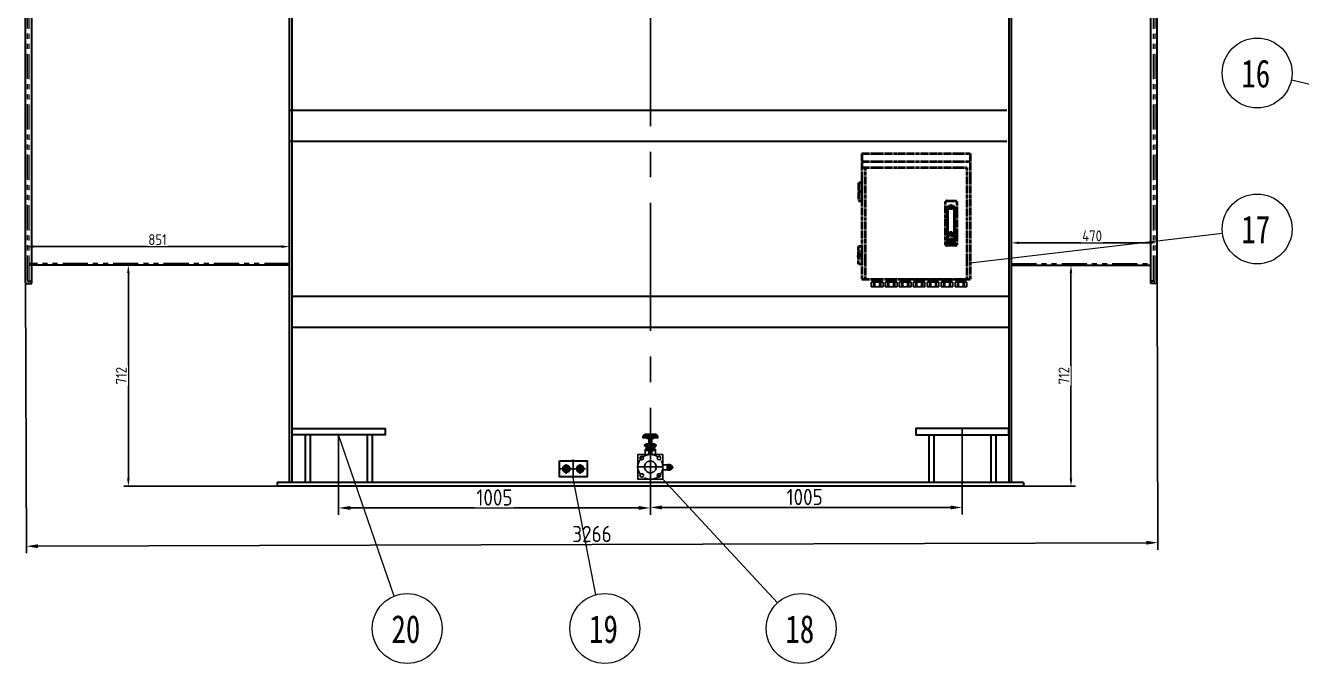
# Model space of a CAD drawing. Header units: millimetres. Extents: x 36873 to 51119, y -3533 to 6541.
# Drawn here: x 39354 to 43467, y 1797 to 3854 of the extents above; entities that cross this region are included whole.
import ezdxf

# ---------------------------------------------------------------- set-up
doc = ezdxf.new("R2010")
doc.units = ezdxf.units.MM
doc.header["$LTSCALE"] = 13
for name, pattern in [('CENTER', [50.8, 31.75, -6.35, 6.35, -6.35]), ('CENTER2', [1.125, 0.75, -0.125, 0.125, -0.125]), ('CENTERX2', [101.6, 63.5, -12.7, 12.7, -12.7]), ('PTHANTOM2', [1.25, 0.625, -0.125, 0.125, -0.125, 0.125, -0.125])]:
    doc.linetypes.add(name, pattern=pattern)
doc.layers.get('0').update_dxf_attribs({"color": 1, "linetype": 'CENTER'})
for name, color, linetype in [('1', 4, 'Continuous'), ('2', 3, 'Continuous'), ('粗实线', 4, 'Continuous')]:
    doc.layers.add(name, color=color, linetype=linetype)
doc.layers.add('2-0.13', color=3, linetype='Continuous', lineweight=13)
doc.layers.add('标注、文本', color=3, linetype='Continuous', lineweight=25)
doc.styles.add('11', font='')
doc.styles.get("Standard").update_dxf_attribs({"font": 'gbenor.shx', "bigfont": 'gbcbig.shx'})
doc.styles.get('11').set_extended_font_data('FangSong_GB2312')
doc.dimstyles.new('丁晓菲', dxfattribs={"dimscale": 15, "dimtxt": 3.5, "dimasz": 2.5, "dimexe": 1.5, "dimexo": 0, "dimgap": 0.5, "dimtad": 1, "dimtoh": 1, "dimtxsty": 'Standard', "dimcen": 2.5, "dimclrd": 3, "dimclre": 3, "dimclrt": 2, "dimadec": 0, "dimazin": 0, "dimtfac": 1, "dimtmove": 0, "dimatfit": 2, "dimfxl": 1.5, "dimarcsym": 0})

# ---------------------------------------------------------------- blocks, each defined once
blk = doc.blocks.new('电缆管接头(M32)')
at = {"color": 1}
for p, q in [((15.2, 0), (-15.2, 0)), ((15.2, -4.5), (-15.2, -4.5))]:
    blk.add_line(p, q, dxfattribs=at)
at = {"color": 1, "lineweight": 15}
for p, q in [((-16, -5), (-15.2, -4.5)), ((-16, -5), (-15.2, -5.5)), ((-16, -5.9), (-15.2, -5.5)), ((-16, -5.9), (-15.2, -6.4)), ((-16, -6.9), (-15.2, -6.4)), ((-16, -6.9), (-15.2, -7.4)), ((-16, -7.9), (-15.2, -7.4)), ((-16, -7.9), (-16, -9.3)), ((16, -9.3), (-16, -9.3)), ((-15.2, -4.5), (15.2, -5.5)), ((-15.2, -5.5), (15.2, -6.4)), ((-15.2, -6.4), (15.2, -7.4)), ((-15.2, -7.4), (15.2, -8.3)), ((16, -5), (15.2, -4.5)), ((16, -5), (15.2, -5.5)), ((16, -5.9), (15.2, -5.5)), ((16, -5.9), (15.2, -6.4)), ((16, -6.9), (15.2, -6.4)), ((16, -6.9), (15.2, -7.4)), ((16, -7.9), (15.2, -7.4)), ((16, -7.9), (15.2, -8.3)), ((16, -8.8), (15.2, -8.3)), ((16, -8.8), (16, -9.3))]:
    blk.add_line(p, q, dxfattribs=at)
at = {"color": 1}
for points in [[(-15.2, 0), (-15.2, -4.2)], [(-9.2, 0), (-9.2, -3.4)], [(-9.2, 0), (-9.2, -3.4)], [(-6, 0), (-6, -3.4)], [(-6, -3.4), (-6, 0)], [(6, -3.4), (6, 0)], [(6, 0), (6, -3.4)], [(6, -3.4), (6, 0)], [(9.2, 0), (9.2, -3.4)], [(9.2, 0), (9.2, -3.4)], [(15.2, -4.2), (15.2, 0)], [(-19, -9.6), (-19, -23.9)], [(17.2, -9.3), (-17.2, -9.3)], [(-17.2, -24.3), (17.2, -24.3)], [(-13.8, -4.5), (13.8, -4.5)], [(-7.5, -9.3), (-11.5, -9.3)], [(-11.5, -10.7), (-11.5, -22.9)], [(-11.5, -10.7), (-11.5, -22.9)], [(-11.5, -24.3), (-7.5, -24.3)], [(-9.2, -4.5), (-6, -4.5)], [(7.5, -9.3), (-7.5, -9.3)], [(-7.5, -10.7), (-7.5, -22.9)], [(-7.5, -22.9), (-7.5, -10.7)], [(-7.5, -24.3), (7.5, -24.3)], [(-6, -4.5), (6, -4.5)], [(9.2, -4.5), (6, -4.5)], [(7.5, -9.3), (11.5, -9.3)], [(7.5, -22.9), (7.5, -10.7)], [(7.5, -10.7), (7.5, -22.9)], [(7.5, -22.9), (7.5, -10.7)], [(11.5, -24.3), (7.5, -24.3)], [(11.5, -10.7), (11.5, -22.9)], [(11.5, -10.7), (11.5, -22.9)], [(19, -23.9), (19, -9.6)]]:
    blk.add_lwpolyline(points, dxfattribs=at)
for points in [[(-6, -3.4), (-9.2, -3.4), (-9.2, 0), (-6, 0)], [(6, -3.4), (9.2, -3.4), (9.2, 0), (6, 0)], [(-7.5, -22.9), (-11.5, -22.9), (-11.5, -10.7), (-7.5, -10.7)], [(7.5, -22.9), (11.5, -22.9), (11.5, -10.7), (7.5, -10.7)]]:
    blk.add_lwpolyline(points, close=True, dxfattribs=at)
for centre, radius, start, end in [((-8.1, -59.8), 51.4, 100.2815, 102.2979), ((-8.1, 26.3), 51.4, 257.7021, 259.7185), ((-26.4, -59.8), 51.4, 73.1437, 79.7185), ((-26.4, 26.3), 51.4, 280.2815, 286.8563), ((-6.4, 35.9), 41.1, 257.7021, 259.7185), ((-21.1, 35.9), 41.1, 280.2815, 286.8563), ((7.4, -59.8), 51.4, 100.2815, 106.8563), ((7.4, 26.3), 51.4, 253.1437, 259.7185), ((5.9, 35.9), 41.1, 253.1437, 259.7185), ((-5.9, 35.9), 41.1, 280.2815, 286.8563), ((-7.4, -59.8), 51.4, 73.1437, 79.7185), ((-7.4, 26.3), 51.4, 280.2815, 286.8563), ((21.1, 35.9), 41.1, 253.1437, 259.7185), ((26.4, -59.8), 51.4, 100.2815, 106.8563), ((26.4, 26.3), 51.4, 253.1437, 259.7185), ((6.4, 35.9), 41.1, 280.2815, 282.2979), ((8.1, -59.8), 51.4, 77.7021, 79.7185), ((8.1, 26.3), 51.4, 280.2815, 282.2979)]:
    blk.add_arc(centre, radius, start, end, dxfattribs=at)
blk = doc.blocks.new('A$C2B530F52')
at = {"color": 0, "lineweight": 13}
for p, q in [((0, 8), (0, 1)), ((16.8, 9), (2.4, 9)), ((2.4, 0), (16.8, 0)), ((4.8, 8), (4.8, 1)), ((14.4, 8), (14.4, 1)), ((19.2, 1), (19.2, 8))]:
    blk.add_line(p, q, dxfattribs=at)
for centre, radius, start, end in [((2.4, 5.6), 3.38, 44.7603, 135.2397), ((2.4, 3.4), 3.38, 224.7603, 315.2397), ((9.6, -3), 12, 66.4634, 113.5366), ((9.6, 12), 12, 246.4634, 293.5366), ((16.8, 5.6), 3.38, 44.7603, 135.2397), ((16.8, 3.4), 3.38, 224.7603, 315.2397)]:
    blk.add_arc(centre, radius, start, end, dxfattribs=at)
blk = doc.blocks.new('A$Ca4c35247')
at = {"color": 4, "linetype": 'ByBlock', "lineweight": 40}
for p, q in [((-183.3, 409.2), (166.7, 409.2)), ((-183.3, 409.2), (-183.3, 4.2)), ((-183.3, 384.2), (166.7, 384.2)), ((166.7, 409.2), (166.7, 4.2)), ((166.7, 409.2), (166.7, 4.2)), ((-183.3, 364.2), (155.2, 364.2)), ((-171.9, 364.2), (-171.9, 4.2)), ((155.2, 364.2), (155.2, 4.2)), ((92.8, 118.9), (92.8, 217.6)), ((93.8, 112.6), (93.8, 217.9)), ((94.3, 218.1), (94.3, 231.4)), ((97.3, 234.4), (112.3, 234.4)), ((115.3, 218.1), (115.3, 231.4)), ((115.8, 112.6), (115.8, 217.9)), ((116.8, 118.9), (116.8, 217.6)), ((-194.3, 88), (-194.8, 87.2)), ((-194.8, 76.8), (-193.9, 87.2)), ((-194.3, 88), (-193.9, 87.2)), ((-183.3, 4.2), (166.7, 4.2))]:
    blk.add_line(p, q, dxfattribs=at)
at = {"color": 4, "linetype": 'ByBlock', "lineweight": 30}
blk.add_line((119.8, 256.6), (89.8, 256.6), dxfattribs=at)
at = {"color": 4, "linetype": 'ByBlock', "lineweight": 40}
for points in [[(-183.3, 315.5), (-193.5, 315.5), (-193.5, 286.3), (-183.3, 286.3)], [(-183.3, 286.3), (-193.5, 286.3), (-193.5, 257.1), (-183.3, 257.1)], [(101.3, 147.8), (101.3, 149.8), (108.3, 149.8), (108.3, 147.8)], [(-183.3, 82), (-193.5, 82), (-193.5, 111.2), (-183.3, 111.2)], [(114.8, 120.1), (94.8, 120.1), (94.8, 115.7), (114.8, 115.7)], [(-183.3, 52.8), (-193.5, 52.8), (-193.5, 82), (-183.3, 82)]]:
    blk.add_lwpolyline(points, close=True, dxfattribs=at)
for points in [[(119.8, 112.6), (89.8, 112.6, -0.414214), (86.8, 115.6), (86.8, 253.6, -0.414214), (89.8, 256.6), (119.8, 256.6, -0.414214), (122.8, 253.6), (122.8, 115.6, -0.414214)], [(114.3, 132.6), (95.3, 132.6, -0.414214), (94.8, 133.1), (94.8, 229.6, -0.414214), (97.8, 232.6), (111.8, 232.6, -0.414214), (114.8, 229.6), (114.8, 133.1, -0.414214)], [(114.8, 120.1), (94.8, 120.1), (94.8, 131.6, -0.414214), (95.3, 132.1), (114.3, 132.1, -0.414214), (114.8, 131.6)], [(111.2, 128.5), (98.2, 128.5, -0.414214), (97.2, 129.5), (97.2, 129.5, -0.414214), (98.2, 130.5), (111.2, 130.5, -0.414214), (112.2, 129.5), (112.2, 129.5, -0.414214)], [(110, 125), (99.5, 125, -0.414214), (98.5, 126), (98.5, 126, -0.414214), (99.5, 127), (110, 127, -0.414214), (111, 126), (111, 126, -0.414214)], [(108.7, 121.5), (100.7, 121.5, -0.414214), (99.7, 122.5), (99.7, 122.5, -0.414214), (100.7, 123.5), (108.7, 123.5, -0.414214), (109.7, 122.5), (109.7, 122.5, -0.414214)]]:
    blk.add_lwpolyline(points, format="xyb", close=True, dxfattribs=at)
blk.add_circle((104.8, 148.8), 7.5, dxfattribs=at)
for centre, radius, start, end in [((104.8, 226.6), 15, 323.1301, 216.8699), ((104.8, 226.6), 14, 321.7868, 218.2132), ((104.8, 226.6), 13.5, 321.0576, 218.9424), ((97.3, 231.4), 3, 90, 180), ((112.3, 231.4), 3, 0, 90), ((93.8, 120.5), 1.87, 237.6374, 270), ((115.8, 120.5), 1.87, 270, 302.3626)]:
    blk.add_arc(centre, radius, start, end, dxfattribs=at)
at = {"color": 4, "linetype": 'ByBlock', "lineweight": 40, "xscale": 1.279999999998836, "yscale": 1.279999999998836, "zscale": 1.28, "rotation": 270}
blk.add_blockref('A$C2B530F52', (-194.9, 94.3), dxfattribs=at)
at = {"xscale": -1}
for p in [(-133.3, 4.2), (-88.3, 4.2), (-43.3, 4.2), (1.7, 4.2)]:
    blk.add_blockref('电缆管接头(M32)', p, dxfattribs=at)
for p in [(1.7, 4.2), (46.7, 4.2), (91.7, 4.2), (136.7, 4.2)]:
    blk.add_blockref('电缆管接头(M32)', p)
blk = doc.blocks.new('A$C1DFE2BEF')
at = {"layer": '粗实线'}
h = blk.add_hatch(color=256, dxfattribs=at)
h.dxf.hatch_style = 2
h.paths.add_polyline_path([(99.9, 51.8), (99.9, 32.8), (104.9, 32.8)])
h = blk.add_hatch(color=256, dxfattribs=at)
h.dxf.hatch_style = 2
h.paths.add_polyline_path([(99.9, 51.8), (104.9, 51.8), (104.9, 32.8)])
at = {"layer": '1', "color": 1, "linetype": 'CENTERX2', "lineweight": -3, "ltscale": 0.1}
for p, q in [((43.3, 87.1), (43.3, 0)), ((0, 43.6), (86.7, 43.6))]:
    blk.add_line(p, q, dxfattribs=at)
at = {"layer": '1'}
blk.add_lwpolyline([(83.3, 83.6), (3.3, 83.6), (3.3, 3.6), (83.3, 3.6)], close=True, dxfattribs=at)
at = {"layer": '1', "color": 1, "linetype": 'CENTERX2', "lineweight": -3, "ltscale": 0.1}
blk.add_circle((43.3, 43.6), 40, dxfattribs=at)
at = {"layer": '1'}
for centre in [(15.5, 72), (71.2, 72), (15.5, 16.4), (71.2, 16.4)]:
    blk.add_circle(centre, 5.76, dxfattribs=at)
blk.add_arc((43.3, 43.6), 19.2, 305.0033, 302.381, dxfattribs=at)
at = {"layer": '粗实线'}
for points in [[(67.5, 139.7), (67.5, 137.1), (19.2, 137.1), (19.2, 139.7)], [(58.6, 139.7), (67.5, 139.7), (67.5, 137.1), (19.2, 137.1), (19.2, 139.7), (28.1, 139.7)], [(25.6, 148.6), (23, 147.3), (20.5, 144.8)], [(25.6, 147.3), (23, 146), (20.5, 144.8)], [(25.6, 146), (24.3, 144.8), (23, 143.5)], [(25.6, 144.8), (24.3, 144.8), (23, 143.5)], [(35.7, 148.6), (33.2, 148.6), (29.4, 146), (28.1, 142.2)], [(33.2, 146), (31.9, 144.8), (30.6, 142.2)], [(33.2, 144.8), (31.9, 144.8), (30.6, 142.2)], [(30.6, 137.1), (30.6, 142.2), (30.6, 139.7)], [(30.6, 139.7), (56, 139.7)], [(35.7, 142.2), (35.7, 144.8), (34.5, 146)], [(35.7, 142.2), (34.5, 144.8)], [(38.3, 142.2), (37, 147.3), (35.7, 148.6)], [(35.7, 144.8), (35.7, 146)], [(48.4, 142.2), (49.7, 147.3), (49.7, 148.6)], [(52.2, 146), (51, 146), (51, 144.8), (51, 142.2)], [(52.2, 144.8), (51, 144.8)], [(58.6, 142.2), (56, 146), (52.2, 148.6)], [(56, 142.2), (54.8, 144.8), (52.2, 146)], [(56, 142.2), (54.8, 144.8), (52.2, 144.8)], [(56, 137.1), (56, 142.2), (56, 139.7)], [(66.2, 144.8), (63.7, 147.3), (61.1, 148.6)], [(64.9, 144.8), (63.7, 146), (61.1, 147.3)], [(63.7, 143.5), (62.4, 144.8), (61.1, 146)], [(63.7, 143.5), (62.4, 144.8), (61.1, 144.8)], [(29.4, 114.3), (29.4, 118.1), (57.3, 118.1), (57.3, 114.3)], [(57.3, 111.7), (57.3, 105.4), (29.4, 105.4), (29.4, 111.7)], [(83.3, 50.5), (97.3, 50.5), (97.3, 34), (83.3, 34)], [(108.7, 35.3), (108.7, 49.3), (108.7, 50.5), (107.5, 50.5)], [(110, 36.6), (110, 48), (108.7, 48)], [(112.6, 36.6), (112.6, 48), (110, 48)], [(112.6, 48), (112.6, 46.7)], [(115.1, 42.9), (115.1, 41.7), (113.8, 41.7), (113.8, 42.9), (115.1, 42.9), (115.1, 40.4), (115.1, 42.9), (115.1, 41.7), (115.1, 40.4)], [(107.5, 34), (108.7, 34), (108.7, 35.3)], [(110, 36.6), (108.7, 35.3)], [(112.6, 36.6), (112.6, 37.8)]]:
    blk.add_lwpolyline(points, dxfattribs=at)
for points in [[(53.5, 137.1), (53.5, 134.6), (31.9, 134.6), (31.9, 137.1)], [(48.4, 134.6), (48.4, 83.6), (38.3, 83.6), (38.3, 134.6)], [(62.4, 114.3), (62.4, 113), (24.3, 113), (24.3, 114.3)], [(62.4, 113), (62.4, 111.7), (24.3, 111.7), (24.3, 113)], [(59.9, 100.3), (59.9, 96.5), (26.8, 96.5), (26.8, 100.3)], [(53.5, 105.4), (53.5, 100.3), (31.9, 100.3), (31.9, 105.4)], [(99.9, 49.3), (99.9, 35.3), (97.3, 35.3), (97.3, 49.3)], [(104.9, 51.8), (104.9, 32.8), (99.9, 32.8), (99.9, 51.8)], [(107.5, 50.5), (107.5, 34), (106.2, 34), (106.2, 50.5)], [(113.8, 44.2), (113.8, 40.4), (112.6, 40.4), (112.6, 44.2)]]:
    blk.add_lwpolyline(points, close=True, dxfattribs=at)
for points in [[(19.2, 139.7), (19.2, 139.7), (20.5, 144.8), (20.5, 144.8)], [(19.2, 139.7), (19.2, 139.7), (20.5, 144.8), (20.5, 144.8)], [(20.5, 139.7), (20.5, 139.7), (23, 143.5), (23, 143.5)], [(21.8, 139.7), (21.8, 139.7), (23, 143.5), (23, 143.5)], [(28.1, 139.7), (28.1, 139.7), (21.8, 139.7), (21.8, 139.7)], [(23, 142.2), (23, 142.2), (28.1, 142.2), (28.1, 142.2)], [(25.6, 148.6), (25.6, 148.6), (61.1, 148.6), (61.1, 148.6)], [(25.6, 147.3), (25.6, 147.3), (30.6, 147.3), (30.6, 147.3)], [(25.6, 146), (25.6, 146), (29.4, 146), (29.4, 146)], [(25.6, 144.8), (25.6, 144.8), (29.4, 144.8), (29.4, 144.8)], [(28.1, 142.2), (28.1, 142.2), (28.1, 137.1), (28.1, 137.1)], [(28.1, 139.7), (28.1, 139.7), (30.6, 139.7), (30.6, 139.7)], [(30.6, 142.2), (30.6, 142.2), (56, 142.2), (56, 142.2)], [(56, 139.7), (56, 139.7), (30.6, 139.7), (30.6, 139.7)], [(33.2, 146), (33.2, 146), (34.5, 146), (34.5, 146)], [(33.2, 144.8), (33.2, 144.8), (34.5, 144.8), (34.5, 144.8)], [(40.8, 148.6), (40.8, 148.6), (40.8, 137.1), (40.8, 137.1)], [(45.9, 148.6), (45.9, 148.6), (45.9, 137.1), (45.9, 137.1)], [(52.2, 148.6), (52.2, 148.6), (49.7, 148.6), (49.7, 148.6)], [(49.7, 147.3), (49.7, 147.3), (49.7, 148.6), (49.7, 148.6)], [(51, 144.8), (51, 144.8), (49.7, 142.2), (49.7, 142.2)], [(52.2, 146), (52.2, 146), (52.2, 147.3), (52.2, 147.3)], [(52.2, 144.8), (52.2, 144.8), (52.2, 146), (52.2, 146)], [(61.1, 147.3), (61.1, 147.3), (54.8, 147.3), (54.8, 147.3)], [(61.1, 146), (61.1, 146), (57.3, 146), (57.3, 146)], [(61.1, 144.8), (61.1, 144.8), (57.3, 144.8), (57.3, 144.8)], [(58.6, 142.2), (58.6, 142.2), (63.7, 142.2), (63.7, 142.2)], [(63.7, 142.2), (63.7, 142.2), (58.6, 142.2), (58.6, 142.2)], [(58.6, 142.2), (58.6, 142.2), (58.6, 137.1), (58.6, 137.1)], [(67.5, 139.7), (67.5, 139.7), (58.6, 139.7), (58.6, 139.7)], [(58.6, 139.7), (58.6, 139.7), (64.9, 139.7), (64.9, 139.7)], [(64.9, 139.7), (64.9, 139.7), (63.7, 143.5), (63.7, 143.5)], [(64.9, 139.7), (64.9, 139.7), (63.7, 143.5), (63.7, 143.5)], [(67.5, 139.7), (67.5, 139.7), (64.9, 144.8), (64.9, 144.8)], [(67.5, 139.7), (67.5, 139.7), (66.2, 144.8), (66.2, 144.8)], [(67.5, 137.1), (67.5, 137.1), (67.5, 139.7), (67.5, 139.7)], [(26.8, 96.5), (26.8, 96.5), (26.8, 83.6), (26.8, 83.6)], [(31.9, 118.1), (31.9, 118.1), (31.9, 114.3), (31.9, 114.3)], [(31.9, 111.7), (31.9, 111.7), (31.9, 105.4), (31.9, 105.4)], [(35.7, 100.3), (35.7, 100.3), (35.7, 96.5), (35.7, 96.5)], [(37, 100.3), (37, 100.3), (37, 96.5), (37, 96.5)], [(40.8, 118.1), (40.8, 118.1), (40.8, 114.3), (40.8, 114.3)], [(40.8, 111.7), (40.8, 111.7), (40.8, 105.4), (40.8, 105.4)], [(44.6, 118.1), (44.6, 118.1), (44.6, 114.3), (44.6, 114.3)], [(44.6, 111.7), (44.6, 111.7), (44.6, 105.4), (44.6, 105.4)], [(49.7, 100.3), (49.7, 100.3), (49.7, 96.5), (49.7, 96.5)], [(51, 100.3), (51, 100.3), (51, 96.5), (51, 96.5)], [(54.8, 118.1), (54.8, 118.1), (54.8, 114.3), (54.8, 114.3)], [(54.8, 111.7), (54.8, 111.7), (54.8, 105.4), (54.8, 105.4)], [(59.9, 96.5), (59.9, 96.5), (59.9, 83.6), (59.9, 83.6)], [(106.2, 50.5), (106.2, 50.5), (104.9, 50.5), (104.9, 50.5)], [(107.5, 50.5), (107.5, 50.5), (107.5, 51.8), (107.5, 51.8)], [(112.6, 48), (112.6, 48), (112.6, 49.3), (112.6, 49.3)], [(112.6, 46.7), (112.6, 46.7), (112.6, 37.8), (112.6, 37.8)], [(106.2, 34), (106.2, 34), (104.9, 34), (104.9, 34)], [(107.5, 34), (107.5, 34), (107.5, 35.3), (107.5, 35.3)], [(112.6, 36.6), (112.6, 36.6), (110, 36.6), (110, 36.6)], [(112.6, 36.6), (112.6, 36.6), (112.6, 37.8), (112.6, 37.8)]]:
    blk.add_open_spline(points, degree=3, dxfattribs=at)
blk = doc.blocks.new('*D1156')
at = {"layer": 'Defpoints', "color": 0}
for p in [(39354.2, 3025.7), (43001.2, 3037.2), (43003.9, 2186.6)]:
    blk.add_point(p, dxfattribs=at)
at = {"layer": '标注、文本', "color": 3, "lineweight": -2}
for p, q in [((39354.2, 3025.7), (39357, 2152.6)), ((43001.2, 3037.2), (43004, 2164.1)), ((39394.4, 2175.2), (42966.4, 2186.5))]:
    blk.add_line(p, q, dxfattribs=at)
at = {"layer": '标注、文本', "color": 3}
for points in [[(39394.4, 2181.5), (39394.4, 2169), (39356.9, 2175.1)], [(42966.4, 2192.7), (42966.4, 2180.2), (43003.9, 2186.6)]]:
    blk.add_solid(points, dxfattribs=at)
at = {"layer": '标注、文本', "color": 2, "insert": (41180, 2214.6), "char_height": 52.5, "attachment_point": 5, "rotation": 0.1802, "bg_fill": 3, "box_fill_scale": 1.1, "bg_fill_color": 256, "bg_fill_true_color": 13158600, "bg_fill_transparency": 0}
blk.add_mtext('3266', dxfattribs=at)
blk = doc.blocks.new('*D1164')
at = {"layer": 'Defpoints', "color": 0}
for p in [(40363.2, 2534.4), (41368.2, 2381), (41368.2, 2298.7)]:
    blk.add_point(p, dxfattribs=at)
at = {"layer": '标注、文本', "color": 3, "lineweight": -2}
for p, q in [((40363.2, 2534.4), (40363.2, 2276.2)), ((41368.2, 2381), (41368.2, 2276.2)), ((40400.7, 2298.7), (41330.7, 2298.7))]:
    blk.add_line(p, q, dxfattribs=at)
at = {"layer": '标注、文本', "color": 3}
for points in [[(40400.7, 2304.9), (40400.7, 2292.4), (40363.2, 2298.7)], [(41330.7, 2304.9), (41330.7, 2292.4), (41368.2, 2298.7)]]:
    blk.add_solid(points, dxfattribs=at)
at = {"layer": '标注、文本', "color": 2, "insert": (40865.7, 2332.4), "char_height": 52.5, "attachment_point": 5, "bg_fill": 3, "box_fill_scale": 1.1, "bg_fill_color": 256, "bg_fill_true_color": 13158600, "bg_fill_transparency": 0}
blk.add_mtext('1005', dxfattribs=at)
blk = doc.blocks.new('*D1165')
at = {"layer": 'Defpoints', "color": 0}
for p in [(42373.2, 2554.4), (41368.2, 2369), (42373.2, 2300.2)]:
    blk.add_point(p, dxfattribs=at)
at = {"layer": '标注、文本', "color": 3, "lineweight": -2}
for p, q in [((42373.2, 2554.4), (42373.2, 2277.7)), ((41368.2, 2369), (41368.2, 2277.7)), ((41405.7, 2300.2), (42335.7, 2300.2))]:
    blk.add_line(p, q, dxfattribs=at)
at = {"layer": '标注、文本', "color": 3}
for points in [[(41405.7, 2306.5), (41405.7, 2294), (41368.2, 2300.2)], [(42335.7, 2306.5), (42335.7, 2294), (42373.2, 2300.2)]]:
    blk.add_solid(points, dxfattribs=at)
at = {"layer": '标注、文本', "color": 2, "insert": (41865.4, 2334), "char_height": 52.5, "attachment_point": 5, "bg_fill": 3, "box_fill_scale": 1.1, "bg_fill_color": 256, "bg_fill_true_color": 13158600, "bg_fill_transparency": 0}
blk.add_mtext('1005', dxfattribs=at)
blk = doc.blocks.new('*D1201')
at = {"layer": 'Defpoints', "color": 0, "linetype": 'CENTER2', "ltscale": 38.869873}
for p in [(40205.2, 3141.3), (40205.2, 3081), (39354.2, 3025.7)]:
    blk.add_point(p, dxfattribs=at)
at = {"layer": '标注、文本', "color": 3, "lineweight": -2, "ltscale": 38.869873}
for p, q in [((39354.2, 3025.7), (39354.2, 3156.3)), ((39379.2, 3141.3), (40180.2, 3141.3)), ((40205.2, 3081), (40205.2, 3156.3))]:
    blk.add_line(p, q, dxfattribs=at)
at = {"layer": '标注、文本', "color": 3, "linetype": 'CENTER2', "ltscale": 38.869873}
for points in [[(39379.2, 3145.4), (39379.2, 3137.1), (39354.2, 3141.3)], [(40180.2, 3145.4), (40180.2, 3137.1), (40205.2, 3141.3)]]:
    blk.add_solid(points, dxfattribs=at)
at = {"layer": '标注、文本', "color": 2, "linetype": 'CENTER2', "ltscale": 38.869873, "insert": (39779.7, 3163.8), "char_height": 35, "attachment_point": 5, "bg_fill": 3, "box_fill_scale": 1.1, "bg_fill_color": 256, "bg_fill_true_color": 13158600, "bg_fill_transparency": 0}
blk.add_mtext('851', dxfattribs=at)
blk = doc.blocks.new('*D1202')
at = {"layer": 'Defpoints', "color": 0, "linetype": 'CENTER2', "ltscale": 38.869873}
for p in [(42531.2, 3153.5), (42531.2, 3079.1), (43001.2, 3025.7)]:
    blk.add_point(p, dxfattribs=at)
at = {"layer": '标注、文本', "color": 3, "lineweight": -2, "ltscale": 38.869873}
for p, q in [((42531.2, 3079.1), (42531.2, 3168.5)), ((43001.2, 3025.7), (43001.2, 3168.5)), ((42976.2, 3153.5), (42556.2, 3153.5))]:
    blk.add_line(p, q, dxfattribs=at)
at = {"layer": '标注、文本', "color": 3, "linetype": 'CENTER2', "ltscale": 38.869873}
for points in [[(42556.2, 3157.6), (42556.2, 3149.3), (42531.2, 3153.5)], [(42976.2, 3157.6), (42976.2, 3149.3), (43001.2, 3153.5)]]:
    blk.add_solid(points, dxfattribs=at)
at = {"layer": '标注、文本', "color": 2, "linetype": 'CENTER2', "ltscale": 38.869873, "insert": (42791.8, 3176), "char_height": 35, "attachment_point": 5, "bg_fill": 3, "box_fill_scale": 1.1, "bg_fill_color": 256, "bg_fill_true_color": 13158600, "bg_fill_transparency": 0}
blk.add_mtext('470', dxfattribs=at)
blk = doc.blocks.new('*D1203')
at = {"layer": 'Defpoints', "color": 0, "linetype": 'CENTER2', "ltscale": 38.869873}
for p in [(40205.2, 3081), (39685.7, 2369), (40165.2, 2369)]:
    blk.add_point(p, dxfattribs=at)
at = {"layer": '标注、文本', "color": 3, "lineweight": -2, "ltscale": 38.869873}
for p, q in [((40205.2, 3081), (39670.7, 3081)), ((39685.7, 3056), (39685.7, 2394)), ((40165.2, 2369), (39670.7, 2369))]:
    blk.add_line(p, q, dxfattribs=at)
at = {"layer": '标注、文本', "color": 3, "linetype": 'CENTER2', "ltscale": 38.869873}
for points in [[(39681.5, 3056), (39689.8, 3056), (39685.7, 3081)], [(39681.5, 2394), (39689.8, 2394), (39685.7, 2369)]]:
    blk.add_solid(points, dxfattribs=at)
at = {"layer": '标注、文本', "color": 2, "linetype": 'CENTER2', "ltscale": 38.869873, "insert": (39663.2, 2725), "char_height": 35, "attachment_point": 5, "rotation": 90, "bg_fill": 3, "box_fill_scale": 1.1, "bg_fill_color": 256, "bg_fill_true_color": 13158600, "bg_fill_transparency": 0}
blk.add_mtext('712', dxfattribs=at)
blk = doc.blocks.new('*D1204')
at = {"layer": 'Defpoints', "color": 0, "linetype": 'CENTER2', "ltscale": 38.869873}
for p in [(42531.2, 3081), (42571.2, 2369), (42723.7, 2369)]:
    blk.add_point(p, dxfattribs=at)
at = {"layer": '标注、文本', "color": 3, "lineweight": -2, "ltscale": 38.869873}
for p, q in [((42531.2, 3081), (42738.7, 3081)), ((42723.7, 3056), (42723.7, 2394)), ((42571.2, 2369), (42738.7, 2369))]:
    blk.add_line(p, q, dxfattribs=at)
at = {"layer": '标注、文本', "color": 3, "linetype": 'CENTER2', "ltscale": 38.869873}
for points in [[(42719.5, 3056), (42727.8, 3056), (42723.7, 3081)], [(42719.5, 2394), (42727.8, 2394), (42723.7, 2369)]]:
    blk.add_solid(points, dxfattribs=at)
at = {"layer": '标注、文本', "color": 2, "linetype": 'CENTER2', "ltscale": 38.869873, "insert": (42701.2, 2725), "char_height": 35, "attachment_point": 5, "rotation": 90, "bg_fill": 3, "box_fill_scale": 1.1, "bg_fill_color": 256, "bg_fill_true_color": 13158600, "bg_fill_transparency": 0}
blk.add_mtext('712', dxfattribs=at)

msp = doc.modelspace()

# ---------------------------------------------------------------- linework, layer by layer
at = {"layer": '1'}
for p, q in [((41097.213, 2434.556), (41088.618, 2429.593)), ((41088.618, 2429.593), (41088.618, 2419.668)), ((41105.809, 2429.593), (41097.213, 2434.556)), ((41105.809, 2419.668), (41105.809, 2429.593)), ((41141.713, 2434.556), (41133.118, 2429.593)), ((41133.118, 2429.593), (41133.118, 2419.668)), ((41150.309, 2429.593), (41141.713, 2434.556)), ((41150.309, 2419.668), (41150.309, 2429.593)), ((41088.618, 2419.668), (41097.213, 2414.706)), ((41097.213, 2414.706), (41105.809, 2419.668)), ((41133.118, 2419.668), (41141.713, 2414.706)), ((41141.713, 2414.706), (41150.309, 2419.668))]:
    msp.add_line(p, q, dxfattribs=at)
at = {"layer": '1', "color": 1, "linetype": 'CENTERX2', "lineweight": -3, "ltscale": 0.1}
for p, q in [((41097.213, 2409.131), (41097.213, 2440.131)), ((41097.213, 2432.931), (41097.213, 2416.331)), ((41097.463, 2414.623), (41097.463, 2434.639)), ((41119.463, 2454.768), (41119.463, 2394.493)), ((41141.463, 2414.623), (41141.463, 2434.639)), ((41141.713, 2409.131), (41141.713, 2440.131)), ((41141.713, 2432.931), (41141.713, 2416.331)), ((41073.141, 2424.631), (41165.786, 2424.631)), ((41158.588, 2424.631), (41080.338, 2424.631)), ((41088.913, 2424.631), (41105.513, 2424.631)), ((41133.413, 2424.631), (41150.013, 2424.631))]:
    msp.add_line(p, q, dxfattribs=at)
at = {"layer": '1'}
for centre, radius in [((41097.213, 2424.631), 12), ((41097.213, 2424.631), 8.595), ((41097.213, 2424.631), 6), ((41141.713, 2424.631), 12), ((41141.713, 2424.631), 8.595), ((41141.713, 2424.631), 6)]:
    msp.add_circle(centre, radius, dxfattribs=at)
at = {"layer": '2'}
for centre in [(41097.213, 2424.631), (41141.713, 2424.631)]:
    msp.add_arc(centre, 5.1, 90, 0, dxfattribs=at)
at = {"layer": '2-0.13'}
msp.add_line((43434.055, 3678.642), (43847.871, 3583.509), dxfattribs=at)
for centre in [(43323.644, 3700.968), (43323.644, 3198.182), (40584.437, 1909.764), (41221.241, 1909.764), (41854.063, 1909.764)]:
    msp.add_circle(centre, 112.646, dxfattribs=at)
at = {"layer": '标注、文本', "color": 4, "lineweight": 30, "ltscale": 38.869873}
for p, q in [((39354.234, 3025.743), (39354.234, 4626.006)), ((39374.234, 3029.266), (39374.234, 4619.006)), ((40205.234, 2381.006), (40205.234, 4633.006)), ((40213.234, 2381.006), (40213.234, 4633.006)), ((42523.234, 4633.006), (42523.234, 2381.006)), ((42531.234, 4633.006), (42531.234, 2381.006)), ((42981.231, 3029.266), (42981.231, 4619.006)), ((43001.231, 3025.743), (43001.231, 4626.006)), ((40206.58, 3580.969), (42516.58, 3580.969)), ((40206.58, 3480.969), (42516.58, 3480.969)), ((40205.234, 3081.003), (39366.234, 3081.003)), ((42531.234, 3081.003), (42981.231, 3081.003)), ((39357.234, 3022.743), (39374.234, 3022.743)), ((39374.234, 3022.743), (39374.234, 3028.743)), ((42981.231, 3022.743), (42981.231, 3028.743)), ((42998.231, 3022.743), (42981.231, 3022.743)), ((40213.234, 2981.006), (42523.234, 2981.006)), ((40213.234, 2881.006), (42523.234, 2881.006)), ((40255.234, 2534.379), (40255.234, 2381.006)), ((40271.234, 2534.379), (40271.234, 2381.006)), ((40455.234, 2534.379), (40455.234, 2381.006)), ((40471.234, 2534.379), (40471.234, 2381.006)), ((42265.234, 2534.379), (42265.234, 2381.006)), ((42281.234, 2534.379), (42281.234, 2381.006)), ((42465.234, 2534.379), (42465.234, 2381.006)), ((42481.234, 2534.379), (42481.234, 2381.006)), ((42571.234, 2381.006), (40165.234, 2381.006)), ((40165.234, 2381.006), (40165.234, 2369.006)), ((42571.234, 2369.006), (40165.234, 2369.006)), ((42571.234, 2381.006), (42571.234, 2369.006))]:
    msp.add_line(p, q, dxfattribs=at)
at = {"layer": '标注、文本', "color": 6, "linetype": 'PTHANTOM2', "lineweight": 0, "ltscale": 10}
for p, q in [((39360.234, 3031.743), (39360.234, 4620.006)), ((39366.234, 3031.006), (39366.234, 4619.006)), ((42989.231, 3031.006), (42989.231, 4619.006)), ((42995.231, 3031.743), (42995.231, 4620.006)), ((40205.234, 3087.003), (39366.234, 3087.003)), ((42531.234, 3087.003), (42981.231, 3087.003)), ((39363.234, 3028.743), (39374.234, 3028.743)), ((39366.234, 3031.006), (39374.234, 3031.006)), ((42989.231, 3031.006), (42981.231, 3031.006)), ((42992.231, 3028.743), (42981.231, 3028.743))]:
    msp.add_line(p, q, dxfattribs=at)
at = {"layer": '标注、文本', "color": 1, "linetype": 'CENTER'}
msp.add_line((41368.234, 4603.006), (41368.234, 2381.006), dxfattribs=at)
at = {"layer": '标注、文本', "color": 4, "lineweight": 30, "ltscale": 38.869873}
for points in [[(40213.234, 2554.379), (40513.234, 2554.379), (40513.234, 2534.379), (40213.234, 2534.379)], [(42523.234, 2554.379), (42223.234, 2554.379), (42223.234, 2534.379), (42523.234, 2534.379)]]:
    msp.add_lwpolyline(points, close=True, dxfattribs=at)
at = {"layer": '标注、文本', "color": 4, "lineweight": 30}
msp.add_lwpolyline([(41074.963, 2450.131), (41163.963, 2450.131), (41163.963, 2399.131), (41074.963, 2399.131)], close=True, dxfattribs=at)
for centre in [(41097.463, 2424.631), (41141.463, 2424.631)]:
    msp.add_circle(centre, 7, dxfattribs=at)
at = {"layer": '标注、文本', "color": 4, "lineweight": 30, "ltscale": 38.869873}
for centre, start, end in [((39357.234, 3025.743), 180, 270), ((42998.231, 3025.743), 270, 0)]:
    msp.add_arc(centre, 3, start, end, dxfattribs=at)
at = {"layer": '标注、文本', "color": 6, "linetype": 'PTHANTOM2', "lineweight": 0, "ltscale": 10}
for centre, start, end in [((39363.234, 3031.743), 180, 270), ((42992.231, 3031.743), 270, 0)]:
    msp.add_arc(centre, 3, start, end, dxfattribs=at)
at = {"layer": '标注、文本'}
for centre in [(41097.463, 2424.631), (41141.463, 2424.631)]:
    msp.add_arc(centre, 6, 90, 0, dxfattribs=at)

# ---------------------------------------------------------------- block references
at = {"layer": '标注、文本', "color": 0, "linetype": 'CENTER2', "ltscale": 38.869873}
msp.add_blockref('A$Ca4c35247', (42232.52, 3031.821), dxfattribs=at)
at = {"layer": '标注、文本'}
msp.add_blockref('A$C1DFE2BEF', (41324.886, 2387.445), dxfattribs=at)

# ---------------------------------------------------------------- texts
at = {"layer": '2-0.13', "style": '11', "width": 0.76}
for s, p in [('16', (43272.85, 3654.489)), ('17', (43272.85, 3151.703)), ('20', (40533.644, 1863.285)), ('19', (41170.447, 1863.285)), ('18', (41803.269, 1863.285))]:
    msp.add_text(s, height=90, dxfattribs=at).set_placement(p)

# ---------------------------------------------------------------- next in the draw order: dimensions: what is measured, and where the dimension line sits
at = {"layer": '标注、文本', "color": 0}
dim = msp.add_linear_dim(base=(43003.907, 2186.59), p1=(39354.234, 3025.743), p2=(43001.231, 3037.216), angle=0.180244, text='3266', dimstyle='丁晓菲', override={"dimtfill": 1, "dimarcsym": 1}, dxfattribs=at)
dim.commit()
dim.dimension.update_dxf_attribs({"geometry": '*D1156', "text_midpoint": (41180.121, 2180.853), "dimtype": 161})

# ---------------------------------------------------------------- next in the draw order: dimensions: what is measured, and where the dimension line sits
at = {"layer": '标注、文本', "color": 0, "linetype": 'CENTER2', "ltscale": 38.869873}
dim = msp.add_linear_dim(base=(40205.234, 3141.279), p1=(39354.234, 3025.724), p2=(40205.234, 3081.003), dimstyle='丁晓菲', override={"dimscale": 10, "dimtfill": 1, "dimarcsym": 1}, dxfattribs=at)
dim.commit()
dim.dimension.update_dxf_attribs({"geometry": '*D1201', "text_midpoint": (39779.734, 3163.779)})
dim = msp.add_linear_dim(base=(42531.234, 3153.478), p1=(43001.231, 3025.743), p2=(42531.234, 3079.058), dimstyle='丁晓菲', override={"dimscale": 10, "dimtfill": 1, "dimarcsym": 1}, dxfattribs=at)
dim.commit()
dim.dimension.update_dxf_attribs({"geometry": '*D1202', "text_midpoint": (42791.821, 3153.478), "dimtype": 160})
at = {"layer": '标注、文本', "color": 0}
dim = msp.add_linear_dim(base=(41368.234, 2298.677), p1=(40363.234, 2534.379), p2=(41368.234, 2381.006), dimstyle='丁晓菲', override={"dimtfill": 1, "dimarcsym": 1}, dxfattribs=at)
dim.commit()
dim.dimension.update_dxf_attribs({"geometry": '*D1164', "text_midpoint": (40865.734, 2332.427)})

# ---------------------------------------------------------------- next in the draw order: linework, layer by layer
at = {"layer": '2-0.13'}
for p, q in [((40542.108, 2014.154), (40363.234, 2534.379)), ((41192.723, 2018.74), (41119.463, 2394.493))]:
    msp.add_line(p, q, dxfattribs=at)

# ---------------------------------------------------------------- next in the draw order: dimensions: what is measured, and where the dimension line sits
at = {"layer": '标注、文本', "color": 0, "linetype": 'CENTER2', "ltscale": 38.869873}
for base, p1, p2, picture, middle in [((39685.682, 2369.006), (40205.234, 3081.003), (40165.234, 2369.006), '*D1203', (39663.182, 2725.005)), ((42723.665, 2369.006), (42531.234, 3081.003), (42571.234, 2369.006), '*D1204', (42701.165, 2725.005))]:
    dim = msp.add_linear_dim(base=base, p1=p1, p2=p2, angle=90, dimstyle='丁晓菲', override={"dimscale": 10, "dimtfill": 1, "dimarcsym": 1}, dxfattribs=at)
    dim.commit()
    dim.dimension.update_dxf_attribs({"geometry": picture, "text_midpoint": middle})
at = {"layer": '标注、文本', "color": 0}
dim = msp.add_linear_dim(base=(42373.234, 2300.238), p1=(41368.234, 2369.006), p2=(42373.234, 2554.379), dimstyle='丁晓菲', override={"dimtfill": 1, "dimarcsym": 1}, dxfattribs=at)
dim.commit()
dim.dimension.update_dxf_attribs({"geometry": '*D1165', "text_midpoint": (41865.39, 2300.238), "dimtype": 160})

# ---------------------------------------------------------------- next in the draw order: linework, layer by layer
at = {"layer": '2-0.13'}
for p, q in [((42399.178, 3088.736), (43211.779, 3184.938)), ((41408.234, 2391.006), (41777.509, 1992.399))]:
    msp.add_line(p, q, dxfattribs=at)

doc.saveas('drawing.dxf')
